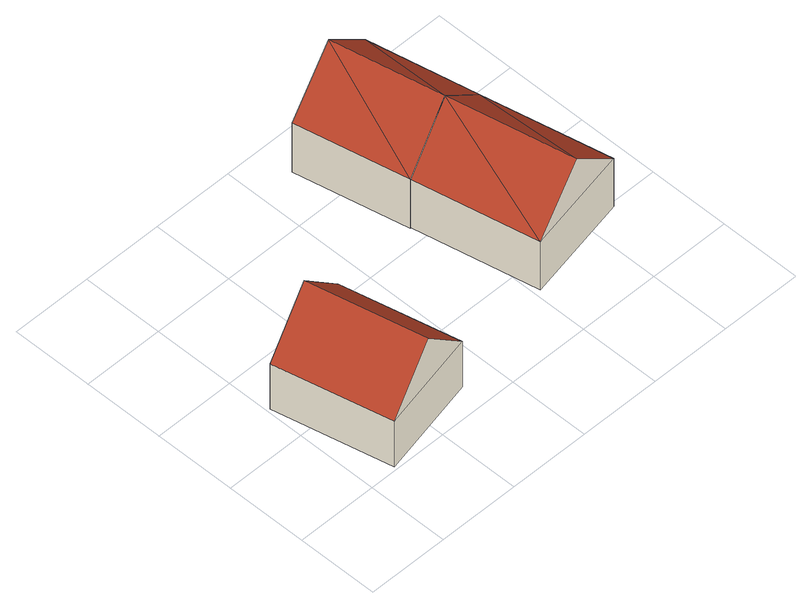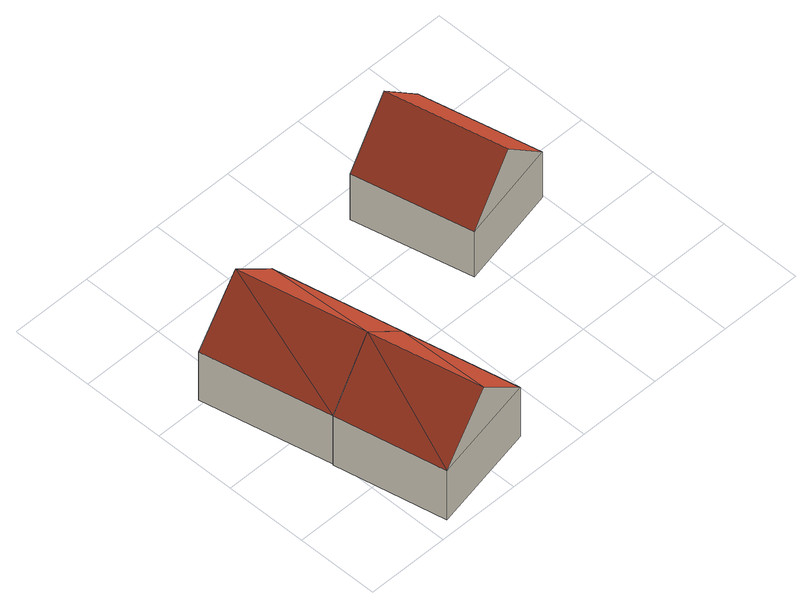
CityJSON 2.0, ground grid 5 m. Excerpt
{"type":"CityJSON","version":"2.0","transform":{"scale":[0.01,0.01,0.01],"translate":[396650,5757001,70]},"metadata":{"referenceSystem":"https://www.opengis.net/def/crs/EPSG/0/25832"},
"CityObjects":{
"building1":{"type":"Building","attributes":{"Gemeindeschluessel":"05515000","Geometrietyp2DReferenz":"3000","function":"31001_2700","roofType":"3100","measuredHeight":6.54},"geometry":[{"type":"Solid","lod":"2","boundaries":[[[[0,1,2,3]],[[4,5,1,0]],[[6,7,5,4]],[[3,2,7,6]],[[0,8,4]],[[6,9,3]],[[3,9,8,0]],[[4,8,9,6]],[[1,5,7,2]]]],"semantics":{"surfaces":[{"type":"WallSurface"},{"type":"RoofSurface"},{"type":"GroundSurface"}],"values":[[0,0,0,0,0,0,1,1,2]]}}]},
"building2":{"type":"Building","attributes":{"Gemeindeschluessel":"05515000","Geometrietyp2DReferenz":"3000","function":"31001_2700","roofType":"3100","measuredHeight":6.62},"geometry":[{"type":"Solid","lod":"2","boundaries":[[[[10,11,12,13]],[[14,15,11,10]],[[16,17,15,14]],[[13,12,17,16]],[[10,18,14]],[[16,19,13]],[[18,10,13]],[[13,19,18]],[[14,18,19]],[[19,16,14]],[[11,15,17,12]]]],"semantics":{"surfaces":[{"type":"WallSurface"},{"type":"RoofSurface"},{"type":"GroundSurface"}],"values":[[0,0,0,0,0,0,1,1,1,1,2]]}}]},
"building3":{"type":"Building","attributes":{"Gemeindeschluessel":"05515000","Geometrietyp2DReferenz":"3000","function":"31001_2700","roofType":"3100","measuredHeight":6.71},"geometry":[{"type":"Solid","lod":"2","boundaries":[[[[20,21,22,16]],[[23,24,21,20]],[[13,25,24,23]],[[16,22,25,13]],[[20,26,23]],[[13,27,16]],[[16,27,26]],[[26,20,16]],[[27,13,23]],[[23,26,27]],[[21,24,25,22]]]],"semantics":{"surfaces":[{"type":"WallSurface"},{"type":"RoofSurface"},{"type":"GroundSurface"}],"values":[[0,0,0,0,0,0,1,1,1,1,2]]}}]}
},
"vertices":[
[14,731,348],[14,731,13],[172,15,13],[172,15,348],[636,869,348],[636,869,13],[794,153,348],[794,153,13],[325,800,667],[483,84,667],
[2191,472,367],[2191,472,12],[2029,1253,12],[2029,1253,367],[1535,337,367],[1535,337,12],[1379,1093,367],[1379,1093,12],[1863,404,673],[1704,1173,673],
[1236,1783,367],[1236,1783,5],[1379,1093,5],[1892,1918,367],[1892,1918,5],[2029,1253,5],[1564,1851,676],[1704,1173,676]
]}
